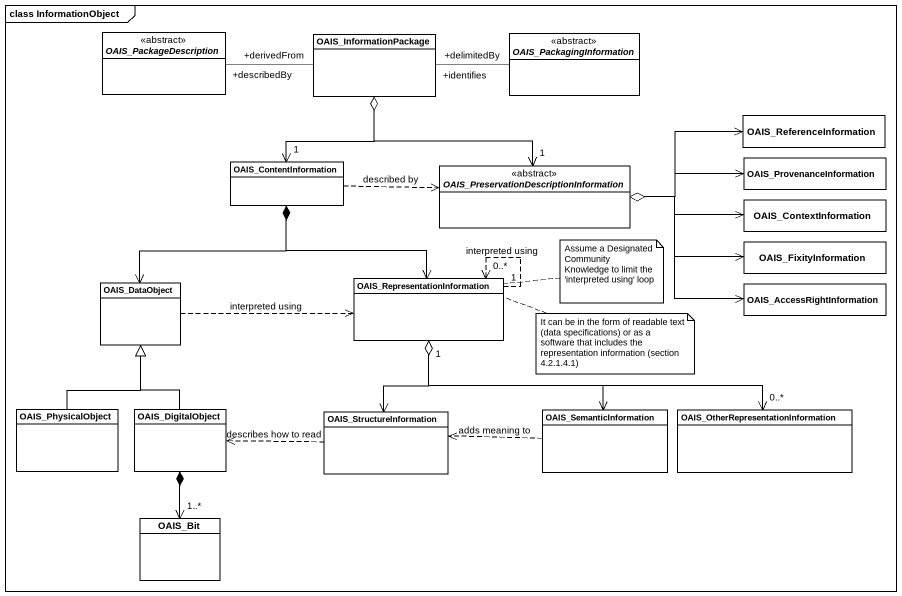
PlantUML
@startuml
mainframe class InformationObject
hide circle
hide empty members
abstract class OAIS_PackageDescription <<abstract>>
class OAIS_InformationPackage
abstract class OAIS_PackagingInformation <<abstract>>
class OAIS_ReferenceInformation
class OAIS_ProvenanceInformation
class OAIS_ContentInformation
abstract class "OAIS_PreservationDescriptionInformation" as OAIS_PreservationDescription <<abstract>>
class OAIS_ContextInformation
class "OAIS_RepresentationInformation" as OAIS_RepresentationInformati
class OAIS_FixityInformation
class OAIS_DataObject
class OAIS_AccessRightInformation
class OAIS_PhysicalObject
class OAIS_DigitalObject
class OAIS_StructureInformation
class OAIS_SemanticInformation
class "OAIS_OtherRepresentationInformation" as OAIS_OtherRepresentationInfo
class OAIS_Bit
OAIS_InformationPackage "+derivedFrom" -left- "+describedBy" OAIS_PackageDescription
OAIS_PackagingInformation "+delimitedBy" -left- "+identifies" OAIS_InformationPackage
OAIS_ReferenceInformation <-left-o OAIS_PreservationDescription
OAIS_ProvenanceInformation <-left-o OAIS_PreservationDescription
OAIS_ContentInformation "1" <-up-o OAIS_InformationPackage
OAIS_ContentInformation .right.> OAIS_PreservationDescription : described by
OAIS_PreservationDescription "1" <-up-o OAIS_InformationPackage
OAIS_ContextInformation <-left-o OAIS_PreservationDescription
OAIS_RepresentationInformati <-up-* OAIS_ContentInformation
OAIS_RepresentationInformati "1" ..> "0..*" OAIS_RepresentationInformati : interpreted using
OAIS_FixityInformation <-left-o OAIS_PreservationDescription
OAIS_DataObject <-up-* OAIS_ContentInformation
OAIS_DataObject .right.> OAIS_RepresentationInformati : interpreted using
OAIS_AccessRightInformation <-left-o OAIS_PreservationDescription
OAIS_PhysicalObject -up-|> OAIS_DataObject
OAIS_DigitalObject -up-|> OAIS_DataObject
OAIS_StructureInformation <-up-o OAIS_RepresentationInformati
OAIS_StructureInformation .left.> OAIS_DigitalObject : describes how to read
OAIS_SemanticInformation <-up-o OAIS_RepresentationInformati
OAIS_SemanticInformation .left.> OAIS_StructureInformation : adds meaning to
OAIS_OtherRepresentationInfo "0..*" <-left-o "1" OAIS_RepresentationInformati
OAIS_Bit "1..*" <-up-* OAIS_DigitalObject
note right of OAIS_RepresentationInformati : Assume a Designated Community Knowledge to limit the 'interpreted using' loop
note right of OAIS_RepresentationInformati : It can be in the form of readable text (data specifications) or as a software that includes the representation information (section 4.2.1.4.1)
@enduml
